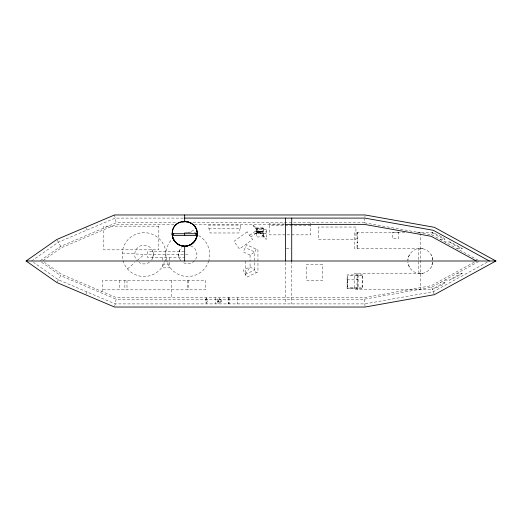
<?xml version="1.0" encoding="UTF-8"?>
<svg xmlns="http://www.w3.org/2000/svg" width="522" height="522" viewBox="0 0 522 522"><rect width="100%" height="100%" fill="white"/><g stroke="black" fill="none" stroke-linecap="round" stroke-linejoin="round"><path stroke-width="0.39" stroke-dasharray="2.61 1.96" d="M193.062 222.796L364.415 222.796L364.761 218.881M364.898 217.315L365.041 215.749M432.64 262.298L431.133 267.264M114.71 306.251L116.138 299.204L364.415 299.204L431.727 287.204L478.883 261.392M152.809 258.005L153.351 253.17L152.672 250.814M240.192 228.218L238.939 232.982L210.125 232.982L208.872 228.218L208.872 225.086L240.192 225.086L240.192 228.218L208.872 228.218M364.415 222.796L431.727 234.796L432.784 231.801M409.437 254.736L408.184 257.757L407.839 260.354A12.528 12.528 0 0 1 420.608 248.479A12.528 12.528 0 0 1 432.81 261L432.386 257.757L431.133 254.736M86.026 294.075L86.939 291.909M101.803 291.42L102.482 289.827L102.482 280.431L205.74 280.431L205.74 289.827L102.482 289.827M256.145 249.196L254.821 252.035L254.821 269.965L256.145 272.804M180.116 249.457L178.589 253.96L179.516 258.631M440.124 239.389C453.213 241.503 434.65 233.256 432.242 232.499L418.853 232.499M449.592 241.895L454.806 245.34L462.238 248.668L456.959 245.34L450.081 242.012L444.698 241.895M57.27 281.867L60.702 275.668L116.138 299.204M245.281 261L245.281 274.415L250.051 266.938L250.051 262.488M432.242 232.499L437.645 235.944L445.012 239.389M127.485 268.915L134.852 262.54M137.306 260.413L144.059 254.566L185.323 254.566M262.794 228.382L263.342 228.068L263.068 228.538L255.741 228.225M249.64 235.344L255.721 230.946L262.788 231.794L256.831 232.486L262.788 231.794L255.721 230.946L256.889 232.571L250.814 236.962M31.561 261L58.412 242.195L115.186 218.098L183.855 218.098M40.403 260.543L60.702 246.332L116.138 222.796L176.377 222.796M43.137 260.543L61.465 247.709L116.458 224.362L174.831 224.362M245.281 274.415L254.821 269.965L250.051 266.938L243.265 270.102L246.599 277.254L257.953 271.962L257.953 250.038L246.599 244.746L243.265 251.898L250.051 255.062L254.821 252.035L245.281 247.585M474.217 262.161L431.198 285.71L364.278 297.638L116.458 297.638L61.465 274.291L44.448 262.377M487.248 262.168L433.306 291.7L364.832 303.902L115.186 303.902L58.412 279.805L33.525 262.377M357.642 232.812L357.015 233.132L357.642 232.812L357.642 248.472L357.015 248.172L357.015 242.515L357.642 242.208L357.015 242.508M357.642 282.924L357.015 283.237L357.015 288.875L357.642 289.188L357.642 273.528L357.015 273.861L357.015 279.792M186.869 232.916L194.96 229.98M462.179 273.215L454.806 276.66L449.592 280.105L456.959 276.66L462.238 273.332L457.285 273.215M445.012 282.611L439.309 285.162L432.464 289.292C433.351 289.221 453.435 280.869 440.124 282.611M193.949 232.916L195.496 232.779M256.7 232.31L262.788 231.794L255.747 230.985M256.576 232.14L262.788 231.794L255.787 231.037L262.788 231.794L256.433 231.938M181.917 222.796L187.463 222.796M284.712 224.049L269.313 224.049L269.313 222.796M194.53 224.362L284.634 224.362M255.741 227.918L263.369 227.918L263.382 235.676L262.755 235.676L262.755 227.918M263.068 228.525L255.741 228.525L255.741 227.931M256.328 231.794L266.481 231.794M404.857 232.812L354.51 232.812L354.51 248.472L422.663 248.785L420.282 248.785M417.032 232.812L420.282 232.812M256.211 233.112L266.481 233.112M253.933 233.478L266.481 233.478M286.232 248.472L290.93 248.472M457.285 248.785L462.179 248.785M420.282 249.725L418.403 249.725L418.403 272.275L420.282 272.275M184.292 251.434L147.772 251.434L147.772 257.698L184.292 257.698M185.682 254.566L187.757 254.566M420.282 273.215L422.663 273.215L354.51 273.528L354.51 289.188L420.282 289.188L420.282 233.595M347.11 276.516L347.737 276.516L347.737 286.911L347.11 286.911M362.77 276.516L362.144 276.516L362.144 286.911L362.77 286.911M347.11 279.838L358.138 279.838M444.698 280.105L449.592 280.105M347.11 288.105L358.138 288.105M418.853 289.501L432.242 289.501M256.282 231.729L262.788 231.794L255.871 231.161M256.178 231.585L262.788 231.794L255.91 231.207M256.132 231.52L262.788 231.794L255.989 231.324M122.194 252.994L144.059 254.566M357.015 248.165L357.642 248.472M357.015 238.763L357.642 239.076L357.015 238.756L357.015 232.812M431.727 234.796L478.165 260.217M41.584 262.279L60.702 275.668M57.27 240.133L61.465 247.709M85.719 227.207L86.939 230.091M409.437 267.264L407.93 262.298M431.727 287.204L434.102 293.945M114.546 214.966L116.138 222.796M364.415 299.204L365.041 306.251M361.204 274.95L361.204 275.577L348.676 275.577L348.676 274.95M361.204 288.477L361.204 287.85L348.676 287.85L348.676 288.477M358.138 274.95L358.138 288.477M347.613 279.838L347.613 288.105M310.655 222.796L310.655 224.049M291.713 261L291.713 303.902M285.449 262.631L285.449 303.902M263.068 227.918L263.068 235.676M255.76 227.931L255.76 228.519M250.051 255.062L250.051 261M237.569 297.638L237.569 303.902M229.321 297.638L229.321 303.902M228.329 297.638L228.329 303.902M228.173 297.638L228.173 303.902M215.658 297.638L215.658 303.902M206.249 297.638L206.249 303.902M205.805 299.132L205.805 299.7M188.514 280.431L188.514 289.827M187.424 280.431L187.424 289.827M171.386 280.431L171.386 297.638M169.526 257.698L169.526 261.6M169.526 262.383L169.526 267.851L162.57 267.851L162.57 262.383M167.934 262.592L167.934 264.217L164.052 264.217L164.052 260.961M162.57 257.698L162.57 261.6M127.009 280.431L127.009 289.827M124.869 280.431L124.869 289.827M119.688 280.431L119.688 289.827M432.745 262.305A12.528 12.528 0 0 1 407.826 262.305M164.776 261.75A21.924 21.924 0 0 0 165.931 256.145L165.591 250.429A21.924 21.924 0 0 0 133.012 235.631A21.924 21.924 0 0 0 129.861 271.277A21.924 21.924 0 0 0 164.528 262.422M198.719 235.579A21.924 21.924 0 0 1 208.937 260.243M208.741 260.928A21.924 21.924 0 0 1 166.779 260.928M166.583 260.243A21.924 21.924 0 0 1 172.253 239.063M184.181 232.936A21.924 21.924 0 0 1 191.333 232.936M151.621 260.152A9.396 9.396 0 0 0 147.491 245.823A9.396 9.396 0 0 0 134.722 253.516L134.767 255.969A9.396 9.396 0 0 0 136.712 260.426M149.429 262.279A9.396 9.396 0 0 1 138.982 262.475M190.719 245.869A9.194 9.194 0 0 1 195.998 258.638A9.194 9.194 0 0 1 182.648 262.207M180.847 260.622A9.194 9.194 0 0 1 181.702 247.656M220.428 301.351L220.865 302.068L221.582 301.631L220.995 300.9L220.003 301.846L218.751 301.86A1.253 1.253 0 0 1 218.274 300.157L218.574 299.745A0.659 0.659 0 0 0 217.922 298.923A0.659 0.659 0 0 0 217.296 299.765A0.659 0.659 0 0 0 218.274 300.157C222.32 299.289 217.778 297.24 219.677 299.556A1.253 1.253 0 0 1 220.441 300.13L220.454 301.383M217.361 301.37C217.928 303.132 218.738 300.13 217.361 301.37M220.075 299.458C220.121 300.143 222.281 299.458 221.034 300.633C219.847 300.829 221.276 298.636 220.075 299.458M219.729 302.075C220.023 303.452 220.871 301.24 219.729 302.075M253.431 225.341L252.981 225.778L266.148 239.383L266.598 238.945L253.431 225.341M247.121 231.859L233.921 241.399L239.428 249.014L252.628 239.474L247.121 231.859M310.655 225.465L269.313 225.465L269.313 234.861L310.655 234.861L310.655 225.465M158.819 226.156L103.819 226.156L103.819 249.836L158.819 249.836L158.819 226.156M355.932 227.031L318.348 227.031L318.348 239.559L355.932 239.559L355.932 227.031M266.481 229.673L256.211 229.673L256.211 236.916L266.481 236.916L266.481 229.673M398.612 232.192L392.348 232.192L392.348 238.456L398.612 238.456L398.612 232.192M322.452 264.256L306.792 264.256L306.792 280.732L322.452 280.732L322.452 264.256M362.77 274.95L347.11 274.95L347.11 288.477L362.77 288.477L362.77 274.95M207.188 299.7L205.309 299.7L205.309 302.081L207.188 302.081L207.188 299.7A0.94 0.94 0 0 0 205.779 298.884A0.94 0.94 0 0 0 205.779 300.509A0.94 0.94 0 0 0 207.188 299.7M218.933 301.925L218.751 301.86A0.737 0.737 0 0 0 217.876 302.701A0.737 0.737 0 0 0 218.959 303.236A0.737 0.737 0 0 0 219.09 302.029L218.933 301.925M357.642 279.792L357.015 279.466L357.642 279.792"/><path stroke-width="0.78" d="M172.247 233.256L172.182 234.809A12.528 12.528 0 0 0 179.359 245.072M197.088 233.719C197.127 240.374 191.313 246.188 184.657 246.149A12.424 12.424 0 0 1 172.234 233.719C172.071 217.589 197.251 217.589 197.088 233.719L172.13 233.719L172.43 235.964C169.885 212.467 206.856 220.395 194.895 240.786M194.367 241.647L191.985 243.885L189.101 245.438L186.902 245.953M26.1 261L56.885 239.441L114.546 214.966L365.106 214.966L434.363 227.311L495.9 261L434.363 294.689L365.106 307.034L114.546 307.034L56.885 282.559L26.1 261L495.9 261M184.657 246.247C191.548 246.312 197.675 240.003 197.107 233.093M184.657 218.098L364.832 218.098L433.306 230.3L489.375 261M285.449 224.362L364.278 224.362L431.198 236.29L476.332 261M185.917 246.188L184.657 246.149L184.657 261M184.657 221.191L185.662 221.328M187.274 221.537L188.833 222.007M180.482 245.438L183.659 246.116C178.472 245.869 173.95 241.901 172.56 236.962M190.341 222.633L191.724 223.488M179.516 245.144C176.41 243.598 173.793 240.916 172.802 237.549M193.016 224.48L194.132 225.667M195.124 226.959L195.894 228.388M196.52 229.895L196.892 231.481M291.713 218.098L291.713 261M285.449 218.098L285.449 261M195.835 233.719L195.835 235.598L173.487 235.598L173.487 233.719M184.657 214.966L184.657 221.295M184.657 233.719L184.657 235.598M197.159 234.606A12.528 12.528 0 0 1 194.256 241.777M193.819 242.267A12.528 12.528 0 0 1 186.393 246.13M185.095 246.24A12.528 12.528 0 0 1 179.959 245.333"/></g></svg>
